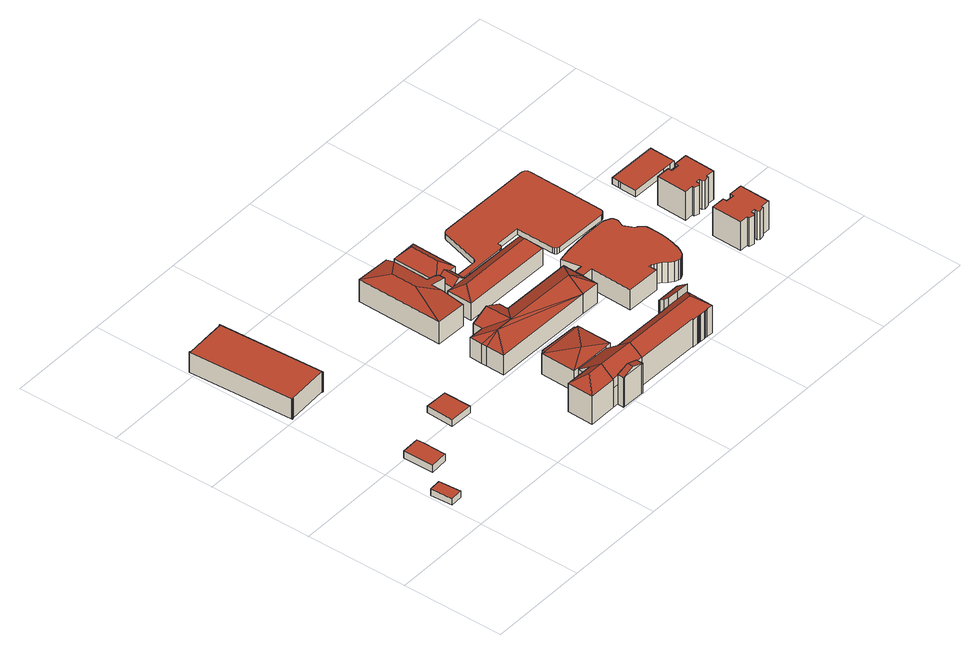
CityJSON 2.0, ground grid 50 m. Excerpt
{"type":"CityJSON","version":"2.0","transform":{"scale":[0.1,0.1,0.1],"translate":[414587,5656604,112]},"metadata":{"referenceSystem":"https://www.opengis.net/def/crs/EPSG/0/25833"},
"CityObjects":{
"building1":{"type":"Building","attributes":{"name":"Universitätsklinikum Carl Gustav Carus Dresden","Dachtyp_tdc":"tdcPolyFlatRoof","Gemeindeschluessel":14612000,"Dachneigung":0,"QualitaetDacherkennung":91,"Geometrietyp2DReferenz":"3000","measuredHeight":3.38,"function":"31001_9998","roofType":"1000"},"geometry":[{"type":"Solid","lod":"2","boundaries":[[[[0,1,2,3]],[[1,4,5,2]],[[4,6,7,5]],[[6,0,3,7]],[[6,4,1,0]],[[3,2,5,7]]]],"semantics":{"surfaces":[{"type":"WallSurface"},{"type":"RoofSurface"},{"type":"GroundSurface"}],"values":[[0,0,0,0,1,2]]}}]},
"building2":{"type":"Building","attributes":{"name":"Universitätsklinikum Carl Gustav Carus Dresden","Dachtyp_tdc":"tdcPolyFlatRoof","Gemeindeschluessel":14612000,"Dachneigung":0,"QualitaetDacherkennung":74,"Geometrietyp2DReferenz":"3000","measuredHeight":3.58,"function":"31001_2461","roofType":"1000"},"geometry":[{"type":"Solid","lod":"2","boundaries":[[[[8,9,10,11]],[[9,12,13,10]],[[12,14,15,13]],[[14,16,17,15]],[[16,18,19,17]],[[18,8,11,19]],[[18,16,14,12,9,8]],[[11,10,13,15,17,19]]]],"semantics":{"surfaces":[{"type":"WallSurface"},{"type":"RoofSurface"},{"type":"GroundSurface"}],"values":[[0,0,0,0,0,0,1,2]]}}]},
"building3":{"type":"Building","attributes":{"name":"Universitätsklinikum Carl Gustav Carus Dresden","Dachtyp_tdc":"tdcPolyFlatRoof","Gemeindeschluessel":14612000,"Dachneigung":0,"QualitaetDacherkennung":77,"Geometrietyp2DReferenz":"3000","measuredHeight":10.52,"function":"31001_3051","roofType":"1000"},"geometry":[{"type":"Solid","lod":"2","boundaries":[[[[20,21,22,23]],[[21,24,25,22]],[[24,26,27,25]],[[26,28,29,27]],[[28,30,31,29]],[[30,32,33,31]],[[32,34,35,33]],[[34,36,37,35]],[[36,38,39,37]],[[38,40,41,39]],[[40,42,43,41]],[[42,44,45,43]],[[44,46,47,45]],[[46,48,49,47]],[[48,50,51,49]],[[50,20,23,51]],[[50,48,46,44,42,40,38,36,34,32,30,28,26,24,21,20]],[[23,22,25,27,29,31,33,35,37,39,41,43,45,47,49,51]]]],"semantics":{"surfaces":[{"type":"WallSurface"},{"type":"RoofSurface"},{"type":"GroundSurface"}],"values":[[0,0,0,0,0,0,0,0,0,0,0,0,0,0,0,0,1,2]]}}]},
"building4":{"type":"Building","attributes":{"name":"Universitätsklinikum Carl Gustav Carus Dresden","Dachtyp_tdc":"tdcPolyFlatRoof","Gemeindeschluessel":14612000,"Dachneigung":0,"QualitaetDacherkennung":82,"Geometrietyp2DReferenz":"3000","measuredHeight":3.51,"function":"31001_2461","roofType":"1000"},"geometry":[{"type":"Solid","lod":"2","boundaries":[[[[52,53,54,55]],[[53,56,57,54]],[[56,58,59,57]],[[58,52,55,59]],[[58,56,53,52]],[[55,54,57,59]]]],"semantics":{"surfaces":[{"type":"WallSurface"},{"type":"RoofSurface"},{"type":"GroundSurface"}],"values":[[0,0,0,0,1,2]]}}]},
"building5":{"type":"Building","attributes":{"name":"Universitätsklinikum Carl Gustav Carus Dresden","Dachtyp_tdc":"tdcFreeFormRoof","Gemeindeschluessel":14612000,"Dachneigung":15.75,"QualitaetDacherkennung":13,"Geometrietyp2DReferenz":"3000","measuredHeight":14.19,"function":"31001_3051","roofType":"5000"},"geometry":[{"type":"Solid","lod":"2","boundaries":[[[[60,61,62,63]],[[61,64,65,62]],[[64,66,67,65]],[[66,68,69,67]],[[68,70,71,69]],[[70,72,73,71]],[[72,74,75,73]],[[74,76,77,75]],[[76,78,79,77]],[[78,60,63,79]],[[80,81,70,68]],[[64,82,83,66]],[[83,80,68,66]],[[60,78,76,74,72,81,80,83,82,61]],[[64,61,82]],[[72,70,81]],[[63,62,65,67,69,71,73,75,77,79]]]],"semantics":{"surfaces":[{"type":"WallSurface"},{"type":"RoofSurface"},{"type":"GroundSurface"}],"values":[[0,0,0,0,0,0,0,0,0,0,1,1,1,1,0,0,2]]}}]},
"building6":{"type":"Building","attributes":{"name":"Universitätsklinikum Carl Gustav Carus Dresden","Gemeindeschluessel":14612000,"Geometrietyp2DReferenz":"3000","function":"31001_3051","roofType":"9999"},"children":["building6-1","building6-2","building6-3","building6-4","building6-5","building6-6","building6-7"]},
"building6-1":{"type":"BuildingPart","attributes":{"Dachtyp_tdc":"tdcPolyFlatRoof","Dachneigung":3.85,"QualitaetDacherkennung":51,"Geometrietyp2DReferenz":"3000","measuredHeight":10.98,"roofType":"2100"},"parents":["building6"],"geometry":[{"type":"MultiSurface","lod":"2","boundaries":[[[84,85,86,87]],[[85,88,86]],[[89,90,91,92,93]],[[90,84,87,91]],[[90,89,85,84]],[[87,86,92,91]]],"semantics":{"surfaces":[{"type":"WallSurface"},{"type":"RoofSurface"},{"type":"GroundSurface"}],"values":[0,0,0,0,1,2]}}]},
"building6-2":{"type":"BuildingPart","attributes":{"Dachtyp_tdc":"tdcGableRoof","Dachneigung":18.55,"QualitaetDacherkennung":71,"Geometrietyp2DReferenz":"3000","measuredHeight":17.66,"roofType":"3100"},"parents":["building6"],"geometry":[{"type":"MultiSurface","lod":"2","boundaries":[[[94,95,96,97,98,99]],[[95,100,101,96]],[[100,102,103,101]],[[102,104,105,103]],[[104,106,107,108,109,105]],[[104,110,111,112,106]],[[113,112,111,114,115]],[[94,113,115,95]],[[95,115,114,100]],[[100,114,111,110,102]],[[106,112,113,94]],[[102,110,104]],[[109,97,96,101,103,105]]],"semantics":{"surfaces":[{"type":"WallSurface"},{"type":"RoofSurface"},{"type":"GroundSurface"}],"values":[0,0,0,0,0,1,1,0,0,0,0,0,2]}}]},
"building6-3":{"type":"BuildingPart","attributes":{"Dachtyp_tdc":"tdcHipAndGableRoof","Dachneigung":38.1,"QualitaetDacherkennung":74,"Geometrietyp2DReferenz":"3000","measuredHeight":19.58,"roofType":"5000"},"parents":["building6"],"geometry":[{"type":"MultiSurface","lod":"2","boundaries":[[[116,117,118,119,120]],[[117,121,122,118]],[[121,123,124,122]],[[123,125,126,124]],[[125,127,128,129,130,126]],[[121,117,131]],[[117,116,132,133,131]],[[133,127,125,123,121,131]],[[130,134,119,118,122,124,126]]],"semantics":{"surfaces":[{"type":"WallSurface"},{"type":"RoofSurface"},{"type":"GroundSurface"}],"values":[0,0,0,0,0,1,1,1,2]}}]},
"building6-4":{"type":"BuildingPart","attributes":{"Dachtyp_tdc":"tdcPolyFlatRoof","Dachneigung":37.12,"QualitaetDacherkennung":43,"Geometrietyp2DReferenz":"3000","measuredHeight":18.83,"roofType":"2100"},"parents":["building6"],"geometry":[{"type":"MultiSurface","lod":"2","boundaries":[[[135,136,137,138,139]],[[136,140,141,137]],[[140,142,143,141]],[[142,144,145,143]],[[144,146,147,148,145]],[[144,142,140,136,135,146]],[[148,138,137,141,143,145]]],"semantics":{"surfaces":[{"type":"WallSurface"},{"type":"RoofSurface"},{"type":"GroundSurface"}],"values":[0,0,0,0,0,1,2]}}]},
"building6-5":{"type":"BuildingPart","attributes":{"Dachtyp_tdc":"tdcGableRoof","Dachneigung":38.04,"QualitaetDacherkennung":57,"Geometrietyp2DReferenz":"3000","measuredHeight":19.53,"roofType":"3100"},"parents":["building6"],"geometry":[{"type":"MultiSurface","lod":"2","boundaries":[[[149,150,151,152]],[[153,98,97,154]],[[108,120,119,109]],[[129,155,156,130]],[[155,128,133,157,158,159,149]],[[99,160,161,162,163,158,157,132,164,107]],[[108,107,164,116,120]],[[153,165,160,99,98]],[[149,159,150]],[[129,128,155]],[[152,151,166,154,97,109,119,134,130,156]]],"semantics":{"surfaces":[{"type":"WallSurface"},{"type":"RoofSurface"},{"type":"GroundSurface"}],"values":[0,0,0,0,1,1,0,0,0,0,2]}}]},
"building6-6":{"type":"BuildingPart","attributes":{"Dachtyp_tdc":"tdcHipAndGableRoof","Dachneigung":37.95,"QualitaetDacherkennung":66,"Geometrietyp2DReferenz":"3000","measuredHeight":19.59,"roofType":"5000"},"parents":["building6"],"geometry":[{"type":"MultiSurface","lod":"2","boundaries":[[[167,168,169,170]],[[168,171,172,169]],[[171,173,174,172]],[[173,175,176,174]],[[175,177,178,176]],[[177,179,180,178]],[[179,181,182,180]],[[181,183,184,182]],[[183,185,186,184]],[[185,187,188,186]],[[187,165,153,154,188]],[[159,189,190,151,150]],[[189,139,138,190]],[[147,191,192,148]],[[191,193,194,192]],[[193,195,196,194]],[[195,167,170,196]],[[191,147,197]],[[147,139,189,159,163,198,197]],[[198,161,165,187,185,183,181,179,177,175,173,171,168,167,195,193,191,197]],[[170,169,172,174,176,178,180,182,184,186,188,154,166,151,190,138,148,192,194,196]]],"semantics":{"surfaces":[{"type":"WallSurface"},{"type":"RoofSurface"},{"type":"GroundSurface"}],"values":[0,0,0,0,0,0,0,0,0,0,0,0,0,0,0,0,0,1,1,1,2]}}]},
"building6-7":{"type":"BuildingPart","attributes":{"Dachtyp_tdc":"tdcTentRoof","Dachneigung":10.95,"QualitaetDacherkennung":41,"Geometrietyp2DReferenz":"3000","measuredHeight":13.03,"roofType":"3500"},"parents":["building6"],"geometry":[{"type":"MultiSurface","lod":"2","boundaries":[[[88,199,200,86]],[[199,201,202,200]],[[201,203,152,202]],[[203,149,152]],[[204,156,155]],[[204,205,206,156]],[[205,207,208,206]],[[207,93,92,208]],[[199,88,93,207,209]],[[201,199,209]],[[205,204,203,201,209]],[[207,205,209]],[[92,86,200,202,152,156,206,208]]],"semantics":{"surfaces":[{"type":"WallSurface"},{"type":"RoofSurface"},{"type":"GroundSurface"}],"values":[0,0,0,0,0,0,0,0,1,1,1,1,2]}}]},
"building7":{"type":"Building","attributes":{"name":"Universitätsklinikum Carl Gustav Carus Dresden","Dachtyp_tdc":"tdcFreeFormRoof","Gemeindeschluessel":14612000,"Dachneigung":27.32,"QualitaetDacherkennung":13,"Geometrietyp2DReferenz":"3000","measuredHeight":14.88,"function":"31001_3051","roofType":"5000"},"geometry":[{"type":"Solid","lod":"2","boundaries":[[[[210,211,212,213]],[[211,214,215,212]],[[214,216,217,215]],[[216,218,219,217]],[[218,220,221,219]],[[220,222,223,221]],[[222,224,225,223]],[[224,226,227,225]],[[226,228,229,227]],[[228,230,231,229]],[[230,232,233,231]],[[232,234,235,233]],[[234,210,213,235]],[[230,234,232]],[[234,236,210]],[[236,234,230]],[[237,236,230,228]],[[238,239,240,237,228,226]],[[238,226,224]],[[239,238,224,222]],[[241,240,239,222,220]],[[218,241,220]],[[216,241,218]],[[241,216,214]],[[236,211,210]],[[237,211,236]],[[241,237,240]],[[241,211,237]],[[211,241,214]],[[213,212,215,217,219,221,223,225,227,229,231,233,235]]]],"semantics":{"surfaces":[{"type":"WallSurface"},{"type":"RoofSurface"},{"type":"GroundSurface"}],"values":[[0,0,0,0,0,0,0,0,0,0,0,0,0,1,1,1,1,1,0,1,1,1,1,1,1,1,1,1,1,2]]}}]},
"building8":{"type":"Building","attributes":{"name":"Universitätsklinikum Carl Gustav Carus Dresden","Gemeindeschluessel":14612000,"Geometrietyp2DReferenz":"3000","function":"31001_3051","roofType":"9999"},"children":["building8-1","building8-2","building8-3"]},
"building8-1":{"type":"BuildingPart","attributes":{"Dachtyp_tdc":"tdcHipRoof","Dachneigung":36.89,"QualitaetDacherkennung":87,"Geometrietyp2DReferenz":"3000","measuredHeight":13.53,"roofType":"3200"},"parents":["building8"],"geometry":[{"type":"MultiSurface","lod":"2","boundaries":[[[242,243,244,245]],[[243,246,247,244]],[[246,248,249,247]],[[248,250,251,252,249]],[[253,254,255,256,257]],[[254,258,259,255]],[[258,260,261,259]],[[260,262,263,261]],[[262,242,245,263]],[[258,254,253,264,250,248,246,265]],[[242,262,266]],[[246,243,242,266,265]],[[262,260,258,265,266]],[[245,244,247,249,252,256,255,259,261,263]]],"semantics":{"surfaces":[{"type":"WallSurface"},{"type":"RoofSurface"},{"type":"GroundSurface"}],"values":[0,0,0,0,0,0,0,0,0,1,1,1,1,2]}}]},
"building8-2":{"type":"BuildingPart","attributes":{"Dachtyp_tdc":"tdcGableRoof","Dachneigung":38.98,"QualitaetDacherkennung":90,"Geometrietyp2DReferenz":"3000","measuredHeight":11.88,"roofType":"3100"},"parents":["building8"],"geometry":[{"type":"MultiSurface","lod":"2","boundaries":[[[254,257,256,255]],[[251,267,268,252]],[[267,269,270,268]],[[269,267,251,264,271,272,273]],[[253,274,275,276,272,271]],[[277,276,275,278]],[[278,275,274,254]],[[254,274,253,257]],[[279,280,255,256,252,268,270]],[[277,278,280,279]],[[278,254,255,280]]],"semantics":{"surfaces":[{"type":"WallSurface"},{"type":"RoofSurface"},{"type":"GroundSurface"}],"values":[0,0,0,1,1,0,0,0,2,0,0]}}]},
"building8-3":{"type":"BuildingPart","attributes":{"Dachtyp_tdc":"tdcHipRoof","Dachneigung":36.99,"QualitaetDacherkennung":81,"Geometrietyp2DReferenz":"3000","measuredHeight":13.56,"roofType":"3200"},"parents":["building8"],"geometry":[{"type":"MultiSurface","lod":"2","boundaries":[[[281,282,273,276,283,284,285]],[[270,286,287,288,289,279]],[[282,281,286,270,269]],[[281,290,287,286]],[[290,291,288,287]],[[291,283,289,288]],[[283,276,279,289]],[[276,277,279]],[[283,291,284]],[[290,281,285]],[[291,290,285,284]]],"semantics":{"surfaces":[{"type":"RoofSurface"},{"type":"GroundSurface"},{"type":"WallSurface"}],"values":[0,1,2,2,2,2,2,2,0,0,0]}}]},
"building9":{"type":"Building","attributes":{"name":"Universitätsklinikum Carl Gustav Carus Dresden","Dachtyp_tdc":"tdcPolyFlatRoof","Gemeindeschluessel":14612000,"Dachneigung":0,"QualitaetDacherkennung":59,"Geometrietyp2DReferenz":"3000","measuredHeight":10.6,"function":"31001_3051","roofType":"1000"},"geometry":[{"type":"Solid","lod":"2","boundaries":[[[[292,293,233,235]],[[293,294,295,233]],[[294,296,297,295]],[[296,298,299,297]],[[298,300,301,299]],[[300,302,303,301]],[[302,304,305,303]],[[304,306,307,305]],[[306,308,309,307]],[[308,310,311,309]],[[310,312,313,311]],[[312,314,315,313]],[[314,316,317,315]],[[316,318,319,317]],[[318,320,321,319]],[[320,322,323,321]],[[322,324,325,323]],[[324,326,327,325]],[[326,328,329,327]],[[328,330,331,329]],[[330,332,333,331]],[[332,334,335,333]],[[334,336,337,335]],[[336,338,339,337]],[[338,340,341,339]],[[340,342,343,341]],[[342,344,345,343]],[[344,346,347,345]],[[346,348,349,347]],[[348,350,351,349]],[[350,352,353,351]],[[352,354,355,353]],[[354,356,357,355]],[[356,358,359,357]],[[358,360,361,359]],[[360,362,363,361]],[[362,364,365,363]],[[364,366,367,365]],[[366,368,369,367]],[[368,370,371,369]],[[370,372,373,371]],[[372,374,375,373]],[[374,376,377,375]],[[376,378,379,377]],[[378,380,381,379]],[[380,382,383,381]],[[382,292,235,383]],[[382,380,378,376,374,372,370,368,366,364,362,360,358,356,354,352,350,348,346,344,342,340,338,336,334,332,330,328,326,324,322,320,318,316,314,312,310,308,306,304,302,300,298,296,294,293,292]],[[235,233,295,297,299,301,303,305,307,309,311,313,315,317,319,321,323,325,327,329,331,333,335,337,339,341,343,345,347,349,351,353,355,357,359,361,363,365,367,369,371,373,375,377,379,381,383]]]],"semantics":{"surfaces":[{"type":"WallSurface"},{"type":"RoofSurface"},{"type":"GroundSurface"}],"values":[[0,0,0,0,0,0,0,0,0,0,0,0,0,0,0,0,0,0,0,0,0,0,0,0,0,0,0,0,0,0,0,0,0,0,0,0,0,0,0,0,0,0,0,0,0,0,0,1,2]]}}]},
"building10":{"type":"Building","attributes":{"name":"Universitätsklinikum Carl Gustav Carus Dresden","Dachtyp_tdc":"tdcPolyFlatRoof","Gemeindeschluessel":14612000,"Dachneigung":0,"QualitaetDacherkennung":0,"Geometrietyp2DReferenz":"3000","BezugspunktDach":"2000","measuredHeight":3,"function":"31001_3051"},"geometry":[{"type":"MultiSurface","lod":"2","boundaries":[[[384,385,386,387,388,389,390,391,392,393,394,395,396,397,398,399,400,401,402,403,404,405,406,407,408,409,410,411,412,413,414,415,416]],[[402,401,417,418]],[[401,400,419,417]],[[400,399,420,419]],[[399,398,421,420]],[[398,397,422,421]],[[397,396,423,422]],[[396,395,424,423]],[[395,394,425,424]],[[394,393,426,425]],[[393,392,427,426]],[[392,391,428,427]],[[391,390,429,428]],[[390,389,430,429]],[[389,388,431,430]],[[388,387,432,431]],[[387,386,433,432]],[[386,385,434,433]],[[385,384,435,434]],[[384,416,436,435]],[[416,415,437,436]],[[415,414,438,437]],[[414,413,439,438]],[[413,412,440,439]],[[412,411,441,440]],[[411,410,442,441]],[[410,409,443,442]],[[409,408,444,443]],[[408,407,445,444]],[[407,406,446,445]],[[406,405,447,446]],[[405,404,448,447]],[[404,403,449,448]],[[403,402,418,449]],[[436,437,438,439,440,441,442,443,444,445,446,447,448,449,418,417,419,420,421,422,423,424,425,426,427,428,429,430,431,432,433,434,435]]],"semantics":{"surfaces":[{"type":"RoofSurface"},{"type":"WallSurface"},{"type":"GroundSurface"}],"values":[0,1,1,1,1,1,1,1,1,1,1,1,1,1,1,1,1,1,1,1,1,1,1,1,1,1,1,1,1,1,1,1,1,1,2]}}]},
"building11":{"type":"Building","attributes":{"Dachtyp_tdc":"tdcPolyFlatRoof","Gemeindeschluessel":14612000,"Dachneigung":0,"QualitaetDacherkennung":56,"Geometrietyp2DReferenz":"3000","measuredHeight":15.11,"function":"31001_9998","roofType":"1000"},"geometry":[{"type":"Solid","lod":"2","boundaries":[[[[450,451,452,453]],[[451,454,455,452]],[[454,456,457,455]],[[456,458,459,457]],[[458,460,461,459]],[[460,462,463,461]],[[462,464,465,463]],[[464,466,467,465]],[[466,468,469,467]],[[468,470,471,469]],[[470,472,473,471]],[[472,474,475,473]],[[474,476,477,475]],[[476,478,479,477]],[[478,480,481,479]],[[480,482,483,481]],[[482,484,485,483]],[[484,450,453,485]],[[484,482,480,478,476,474,472,470,468,466,464,462,460,458,456,454,451,450]],[[453,452,455,457,459,461,463,465,467,469,471,473,475,477,479,481,483,485]]]],"semantics":{"surfaces":[{"type":"WallSurface"},{"type":"RoofSurface"},{"type":"GroundSurface"}],"values":[[0,0,0,0,0,0,0,0,0,0,0,0,0,0,0,0,0,0,1,2]]}}]},
"building12":{"type":"Building","attributes":{"Dachtyp_tdc":"tdcPolyFlatRoof","Gemeindeschluessel":14612000,"Dachneigung":0,"QualitaetDacherkennung":54,"Geometrietyp2DReferenz":"3000","measuredHeight":15.11,"function":"31001_9998","roofType":"1000"},"geometry":[{"type":"Solid","lod":"2","boundaries":[[[[486,487,488,489]],[[487,490,491,488]],[[490,492,493,491]],[[492,494,495,493]],[[494,496,497,495]],[[496,498,499,497]],[[498,500,501,499]],[[500,502,503,501]],[[502,504,505,503]],[[504,506,507,505]],[[506,508,509,507]],[[508,510,511,509]],[[510,512,513,511]],[[512,514,515,513]],[[514,516,517,515]],[[516,518,519,517]],[[518,520,521,519]],[[520,486,489,521]],[[520,518,516,514,512,510,508,506,504,502,500,498,496,494,492,490,487,486]],[[489,488,491,493,495,497,499,501,503,505,507,509,511,513,515,517,519,521]]]],"semantics":{"surfaces":[{"type":"WallSurface"},{"type":"RoofSurface"},{"type":"GroundSurface"}],"values":[[0,0,0,0,0,0,0,0,0,0,0,0,0,0,0,0,0,0,1,2]]}}]},
"building13":{"type":"Building","attributes":{"name":"Universitätsklinikum Carl Gustav Carus Dresden","Dachtyp_tdc":"tdcPolyFlatRoof","Gemeindeschluessel":14612000,"Dachneigung":0,"QualitaetDacherkennung":86,"Geometrietyp2DReferenz":"3000","measuredHeight":3.37,"function":"31001_3051","roofType":"1000"},"geometry":[{"type":"Solid","lod":"2","boundaries":[[[[522,523,524,525]],[[523,526,527,524]],[[528,529,530,531]],[[529,532,533,530]],[[532,534,535,533]],[[534,536,537,535]],[[536,522,525,537]],[[536,534,532,529,528,526,523,522]],[[525,524,527,531,530,533,535,537]],[[526,528,531,527]]]],"semantics":{"surfaces":[{"type":"WallSurface"},{"type":"RoofSurface"},{"type":"GroundSurface"}],"values":[[0,0,0,0,0,0,0,1,2,0]]}}]}
},
"vertices":[
[76,165,43],[17,161,43],[17,161,9],[76,165,9],[11,270,43],[11,270,9],[69,273,43],[69,273,9],
[219,360,44],[131,355,44],[131,355,8],[219,360,8],[129,504,44],[129,504,8],[218,507,44],[218,507,8],[221,472,44],[221,472,8],[219,367,44],[219,367,8],
[219,1536,115],[222,1536,115],[222,1536,10],[219,1536,10],[250,1020,115],[250,1020,10],[246,1020,115],[246,1020,10],[246,1023,115],[246,1023,10],[41,1012,115],[41,1012,10],[42,1009,115],[42,1009,10],[37,1008,115],[37,1008,10],[37,1012,115],[37,1012,10],[9,1521,115],[9,1521,10],[9,1524,115],[9,1524,10],[13,1525,115],[13,1525,10],[14,1521,115],[14,1521,10],[61,1524,115],[61,1524,10],[150,1529,115],[150,1529,10],[219,1532,115],[219,1532,10],
[522,605,43],[521,471,43],[521,471,8],[522,605,8],[408,473,43],[408,473,8],[413,608,43],[413,608,8],
[1015,998,124],[932,1000,142],[932,1000,14],[1015,998,14],[929,833,127],[929,833,14],[778,837,131],[778,837,14],[787,1259,131],[787,1259,14],[956,1255,126],[956,1255,14],[951,1038,138],[951,1038,14],[1001,1036,128],[1001,1036,14],[1001,1031,128],[1001,1031,14],[1016,1030,124],[1016,1030,14],[874,1158,156],[955,1211,138],[931,948,142],[871,1034,156],
[1113,402,112],[1113,395,113],[1113,395,3],[1113,402,3],[1113,395,112],[915,398,113],[916,410,112],[916,410,3],[915,398,3],[915,398,112],
[1061,37,159],[1061,5,159],[1061,5,3],[1061,37,3],[1061,37,103],[1061,37,153],[1057,6,159],[1057,6,3],[948,8,159],[948,8,3],[943,8,159],[943,8,3],[944,40,159],[944,40,153],[944,40,103],[944,40,3],[948,8,161],[1004,7,180],[1005,38,180],[1061,37,161],[1057,6,162],[1061,5,161],
[915,40,149],[778,42,149],[778,42,3],[915,40,3],[915,40,103],[781,168,152],[781,168,3],[854,166,152],[854,166,3],[880,166,152],[880,166,3],[918,165,152],[918,165,151],[918,165,103],[918,165,3],[840,106,199],[917,98,194],[917,105,199],[917,105,3],
[1419,157,192],[1420,180,174],[1420,180,3],[1419,157,3],[1419,157,149],[1420,199,160],[1420,199,3],[1421,209,152],[1421,209,3],[1540,206,152],[1540,206,3],[1539,154,191],[1539,154,149],[1539,154,3],
[1096,223,103],[1096,162,103],[1096,162,3],[1096,223,3],[1095,36,103],[1095,36,3],[920,227,103],[920,227,3],[917,104,199],[1096,100,199],[1096,162,150],[1095,36,153],[1096,72,179],[1096,98,197],[1096,100,198],[915,40,153],[1095,36,151],[1096,98,3],
[1501,23,147],[1496,23,147],[1496,23,3],[1501,23,3],[1492,23,146],[1492,23,3],[1488,23,147],[1488,23,3],[1464,24,146],[1464,24,3],[1458,24,146],[1458,24,3],[1455,24,146],[1455,24,3],[1450,24,146],[1450,24,3],[1446,24,146],[1446,24,3],[1417,25,146],[1417,25,3],[1417,29,150],[1417,29,3],[1383,157,149],[1383,157,3],[1536,26,149],[1536,26,3],[1536,22,147],[1536,22,3],[1506,23,147],[1506,23,3],[1478,91,199],[1096,98,199],
[1128,395,112],[1128,395,3],[1124,223,112],[1124,223,3],[1096,223,112],[920,227,112],[895,228,112],[895,228,3],[899,399,112],[899,399,3],[1011,284,134],
[1381,497,117],[1294,499,117],[1294,499,14],[1381,497,14],[788,510,117],[788,510,14],[789,598,117],[789,598,14],[790,626,117],[790,626,14],[791,687,117],[791,687,14],[868,685,117],[868,685,14],[869,732,117],[869,732,14],[1032,728,117],[1032,728,14],[1032,682,117],[1032,682,14],[1385,674,117],[1385,674,14],[1383,613,117],[1383,613,14],[1382,571,117],[1382,571,14],[1312,587,162],[942,595,162],[951,730,159],[949,602,159],[942,595,163],[860,597,162],
[1128,1250,99],[1123,1033,99],[1123,1033,10],[1128,1250,10],[1123,1029,99],[1123,1029,10],[1091,1030,99],[1091,1030,10],[1091,1029,99],[1091,1029,98],[1091,1029,10],[1016,1031,99],[1016,1030,98],[1016,1030,10],[1016,1031,10],[1016,1031,98],[1001,1031,99],[1001,1031,10],[1001,1036,99],[1001,1036,10],[1006,1252,99],[1006,1252,10],[1090,1029,99],[1063,1072,145],[1067,1210,145],
[1090,1006,98],[1090,1006,10],[1090,952,98],[1090,952,10],[1054,1030,128],[1052,953,128],[1088,952,99],[1016,1030,99],[1015,998,99],[1014,954,99],[1014,954,98],[1015,998,98],[1014,954,10],[1015,998,10],
[1436,944,99],[1090,952,99],[982,955,99],[1022,892,145],[1396,884,145],[1436,944,10],[1434,822,10],[979,832,10],[982,955,10],[1434,822,99],[979,832,99],
[1382,571,120],[1383,613,120],[1423,612,120],[1423,612,14],[1406,707,120],[1406,707,14],[1472,717,120],[1472,717,14],[1527,722,120],[1527,722,14],[1580,725,120],[1580,725,14],[1640,725,120],[1640,725,14],[1680,725,120],[1680,725,14],[1696,724,120],[1696,724,14],[1709,721,120],[1709,721,14],[1736,708,120],[1736,708,14],[1741,701,120],[1741,701,14],[1743,695,120],[1743,695,14],[1745,688,120],[1745,688,14],[1745,683,120],[1745,683,14],[1744,676,120],[1744,676,14],[1740,665,120],[1740,665,14],[1734,652,120],[1734,652,14],[1731,644,120],[1731,644,14],[1754,597,120],[1754,597,14],[1764,591,120],[1764,591,14],[1784,569,120],[1784,569,14],[1786,563,120],[1786,563,14],[1786,557,120],[1786,557,14],[1787,546,120],[1787,546,14],[1787,512,120],[1787,512,14],[1785,482,120],[1785,482,14],[1782,456,120],[1782,456,14],[1774,418,120],[1774,418,14],[1762,380,120],[1762,380,14],[1752,359,120],[1752,359,14],[1744,346,120],[1744,346,14],[1737,339,120],[1737,339,14],[1726,332,120],[1726,332,14],[1712,327,120],[1712,327,14],[1704,329,120],[1704,329,14],[1686,336,120],[1686,336,14],[1664,352,120],[1664,352,14],[1648,371,120],[1648,371,14],[1631,384,120],[1631,384,14],[1618,390,120],[1618,390,14],[1607,395,120],[1607,395,14],[1597,397,120],[1597,397,14],[1596,359,120],[1596,359,14],[1432,364,120],[1432,364,14],[1438,570,120],[1438,570,14],
[1332,1246,38],[1326,1243,38],[1321,1239,38],[1318,1233,38],[1262,1042,38],[1258,1035,38],[1253,1032,38],[1248,1031,38],[1123,1033,38],[1123,1029,38],[1091,1030,38],[1090,1006,38],[1379,999,38],[1389,1002,38],[1396,1008,38],[1400,1017,38],[1401,1029,38],[1524,1026,38],[1520,842,38],[1523,831,38],[1530,823,38],[1542,819,38],[1808,813,38],[1817,815,38],[1825,821,38],[1830,828,38],[1831,836,38],[1839,1211,38],[1837,1222,38],[1831,1231,38],[1824,1235,38],[1816,1237,38],[1339,1247,38],[1524,1026,8],[1520,842,8],[1401,1029,8],[1400,1017,8],[1396,1008,8],[1389,1002,8],[1379,999,8],[1090,1006,8],[1091,1030,8],[1123,1029,8],[1123,1033,8],[1248,1031,8],[1253,1032,8],[1258,1035,8],[1262,1042,8],[1318,1233,8],[1321,1239,8],[1326,1243,8],[1332,1246,8],[1339,1247,8],[1816,1237,8],[1824,1235,8],[1831,1231,8],[1837,1222,8],[1839,1211,8],[1831,836,8],[1830,828,8],[1825,821,8],[1817,815,8],[1808,813,8],[1542,819,8],[1530,823,8],[1523,831,8],
[2046,236,166],[2047,246,166],[2047,246,15],[2046,236,15],[2004,248,166],[2004,248,15],[2009,397,166],[2009,397,15],[2076,394,166],[2076,394,15],[2075,376,166],[2075,376,15],[2117,374,166],[2117,374,15],[2118,393,166],[2118,393,15],[2184,390,166],[2184,390,15],[2179,241,166],[2179,241,15],[2136,243,166],[2136,243,15],[2135,233,166],[2135,233,15],[2109,228,166],[2109,228,15],[2100,237,166],[2100,237,15],[2101,252,166],[2101,252,15],[2082,252,166],[2082,252,15],[2082,238,166],[2082,238,15],[2072,230,166],[2072,230,15],
[2146,528,166],[2120,523,166],[2120,523,15],[2146,528,15],[2111,532,166],[2111,532,15],[2111,547,166],[2111,547,15],[2093,547,166],[2093,547,15],[2092,532,166],[2092,532,15],[2082,524,166],[2082,524,15],[2057,531,166],[2057,531,15],[2057,541,166],[2057,541,15],[2014,542,166],[2014,542,15],[2019,691,166],[2019,691,15],[2086,689,166],[2086,689,15],[2085,670,166],[2085,670,15],[2127,669,166],[2127,669,15],[2128,687,166],[2128,687,15],[2195,685,166],[2195,685,15],[2189,536,166],[2189,536,15],[2146,538,166],[2146,538,15],
[2222,789,48],[2182,790,48],[2182,790,14],[2222,789,14],[2006,794,48],[2006,794,14],[2009,877,48],[2009,884,48],[2009,884,14],[2009,877,14],[2010,919,48],[2010,919,14],[2253,913,48],[2253,913,14],[2250,788,48],[2250,788,14]
]}
